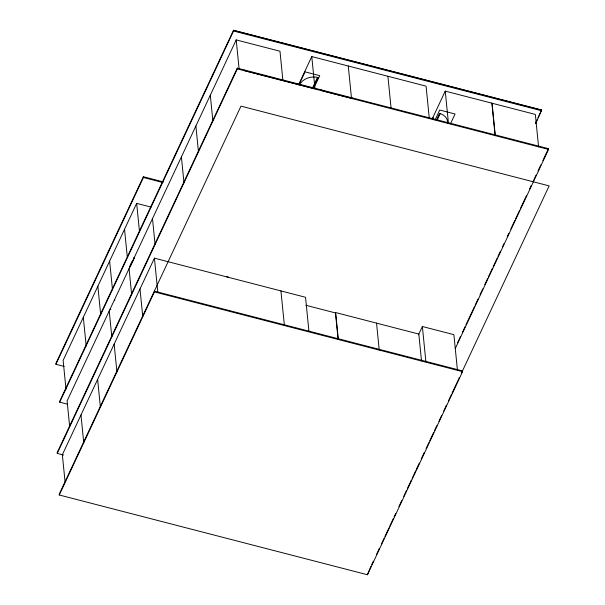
<?xml version="1.0" encoding="UTF-8"?>
<svg xmlns="http://www.w3.org/2000/svg" width="605" height="605" viewBox="0 0 605 605"><rect width="100%" height="100%" fill="white"/><g stroke="black" fill="none" stroke-linecap="round" stroke-linejoin="round"><path stroke-width="0.91" d="M163.463 181.939L143.347 176.728L55.849 363.529L55.925 364.286L64.16 366.418M55.925 364.286L143.423 177.492L143.347 176.728M151.053 207.084L136.677 203.363L63.124 360.399L65.998 389.166M535.712 123.586L541.649 110.004L233.485 30.25L59.63 401.41L59.706 402.174L67.026 404.064M59.706 402.174L233.56 31.006L233.485 30.25M129.916 265.89L131.882 261.693M282.853 79.989L279.979 51.221L236.207 39.892L67.102 400.918L69.696 426.903M134.492 257.662L130.166 266.896L129.523 266.729M455.285 348.518L548.538 149.427L548.463 148.671L237.266 68.131L57.165 452.638L57.241 453.395L63.631 455.051M57.241 453.395L237.341 68.887L237.266 68.131M308.966 331.616L305.54 297.282L154.419 258.169L62.353 454.718L65.037 481.633M244.299 69.953L244.057 70.467L313.708 88.489L319.72 75.663L305.018 71.859L299.006 84.685M59.275 494.996L154.404 291.905L154.328 291.149L462.492 370.895L462.568 371.659L367.439 574.75L59.275 494.996L59.199 494.24L240.987 106.14L549.151 185.894L461.29 373.459M298.552 84.798L311.772 56.567L426.071 86.152L429.316 118.633M312.43 88.156L317.474 77.379M313.065 88.322L318.117 77.546A14.361 11.291 -5.7 0 0 299.649 84.851M321.293 89.88L321.058 90.395L352.367 98.494L352.609 97.98M433.074 119.344L432.893 117.483L445.242 91.113L535.342 114.428L538.586 146.917M435.131 119.888L439.744 110.034L455.081 114.005L450.468 123.851M436.432 120.161L439.578 113.445A12.312 9.672 -5.7 0 1 447.428 123.526M437.075 120.327L440.221 113.604M418.478 334.822L422.373 326.511L453.894 334.663L457.41 369.935M535.599 122.913L537.195 119.503M537.996 117.801L541.649 110.004M457.577 342.71L460.413 336.652M462.379 332.447L465.215 326.397M465.986 324.756L474.418 306.743M475.19 305.094L477.995 299.112M479.999 294.839L482.798 288.857M484.802 284.584L487.63 278.55M488.401 276.886L492.432 268.295M493.211 266.631L497.234 258.04M498.036 256.331L500.433 251.204M502.415 246.969L504.041 243.512M507.224 236.714L508.843 233.258M510.824 229.023L514.832 220.47M515.634 218.76L519.65 210.192M520.436 208.506L526.448 195.665M529.647 188.843L531.25 185.41M533.247 181.152L536.053 175.155M538.049 170.897L540.855 164.9M542.859 160.635L548.463 148.671M370.963 566.31L367.439 574.75M371.757 564.609L373.361 561.19M376.56 554.369L379.358 548.395M381.354 544.122L384.152 538.155M384.946 536.446L388.947 527.915M389.749 526.206L393.341 518.523M394.142 516.821L395.746 513.403M398.937 506.582L401.735 500.607M403.739 496.342L406.537 490.368M407.331 488.658L411.332 480.128M412.134 478.419L415.726 470.735M416.527 469.034L419.325 463.059M421.322 458.794L424.12 452.82M426.117 448.555L428.915 442.58M429.716 440.871L433.717 432.341M434.511 430.631L436.908 425.512M438.912 421.246L441.711 415.272M443.707 411.007L446.505 405.032M448.502 400.767L451.3 394.793M452.101 393.084L459.293 377.724M233.424 30.379L541.588 110.133M233.56 31.006L541.725 110.76M237.341 68.887L548.538 149.427M143.423 177.492L162.624 182.46M226.784 276.735L228.599 277.203M305.827 305.268L335.465 312.936L338.059 338.921M154.404 291.905L462.568 371.659M114.337 299.914L114.98 300.08M432.893 117.483L433.679 119.094M492.054 103.228L495.2 134.786M491.895 103.183L495.132 135.671M445.242 91.113L448.396 122.671M422.373 326.511L425.89 361.775M421.511 360.988L418.826 334.073L335.646 312.551L338.331 339.465M387.896 76.268L391.042 107.826M376.544 323.13L379.229 350.045M348.276 66.021L351.52 98.502M311.772 56.567L315.016 89.056M280.939 290.914L284.365 325.248M236.207 39.892L239.081 68.66M210.306 95.189L212.809 120.244M195.884 125.976L198.478 151.968M181.402 156.899L183.996 182.884M152.498 218.609L155.092 244.594M154.419 258.169L157.844 292.51M136.677 203.363L139.46 231.208M139.997 288.956L142.772 316.801M129.062 268.643L131.656 294.635M124.539 229.28L127.322 257.125M109.634 261.095L112.507 289.871M114.156 344.124L116.931 371.969M109.225 310.985L111.819 336.97M97.859 286.241L100.732 315.016M97.624 379.411L100.407 407.248M83.316 317.292L86.19 346.06M80.979 414.947L83.762 442.792M110.881 309.352A12.312 9.672 -5.7 0 1 110.012 309.155M133.849 257.496A12.312 9.672 -5.7 0 1 134.696 257.745"/></g></svg>
